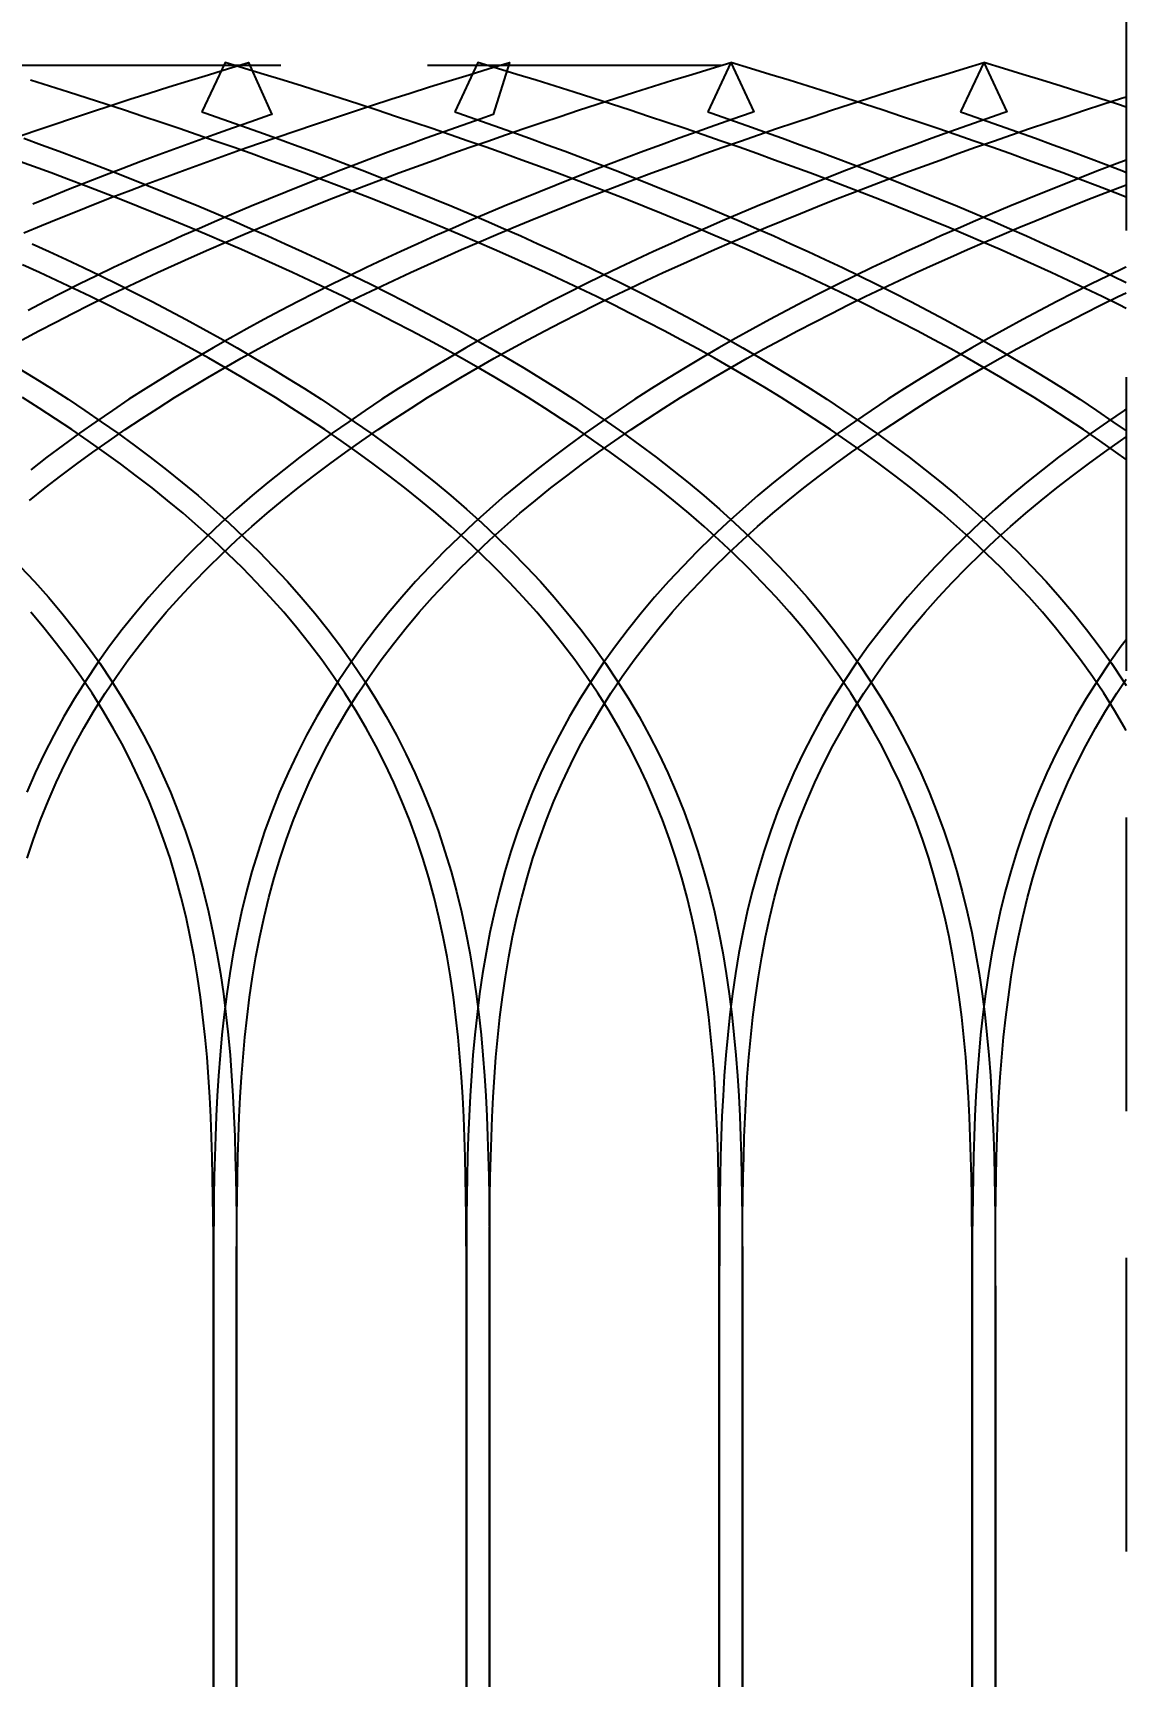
# Model space of a CAD drawing. Header units: metres. Extents: x -2 to 44.3, y -14 to 11.
# Drawn here: x 33.979 to 36.344, y 4.58 to 8.135 of the extents above; entities that cross this region are included whole.
import ezdxf

# ---------------------------------------------------------------- set-up
doc = ezdxf.new("R2010")
doc.units = ezdxf.units.M
doc.header["$LTSCALE"] = 0.05
doc.linetypes.add('DASHED', pattern=[19.05, 12.7, -6.35])
doc.layers.get('0').update_dxf_attribs({"linetype": 'DASHED'})
for name, color, linetype in [('back-layer2', 7, 'Continuous'), ('back-layer3', 7, 'Continuous'), ('front-layer3', 7, 'Continuous')]:
    doc.layers.add(name, color=color, linetype=linetype)
doc.dimstyles.get("Standard").update_dxf_attribs({"dimtxt": 2.5, "dimasz": 2.5, "dimexe": 1.25, "dimexo": 0.625, "dimtad": 1, "dimtxsty": 'Standard', "dimcen": 2.5, "dimazin": 3, "dimtfac": 1, "dimtmove": 0, "dimatfit": 3, "dimarcsym": 0})

# ---------------------------------------------------------------- blocks, each defined once
blk = doc.blocks.new('*D12')
at = {"color": 0, "lineweight": -2, "transparency": 16777216}
for p, q in [((31.8524, 9.7222), (31.6492, 10.1791)), ((29.9411, 8.325), (33.1977, 9.7733)), ((29.9911, 8.2126), (33.2477, 9.6609)), ((32.0555, 9.2653), (32.1055, 9.1529)), ((32.3087, 8.6961), (32.5119, 8.2392)), ((32.5119, 8.2392), (34.3869, 8.2392))]:
    blk.add_line(p, q, dxfattribs=at)
at = {"color": 0, "transparency": 16777216}
for points in [[(31.9285, 9.7561), (31.7762, 9.6883), (32.0555, 9.2653)], [(32.3849, 8.7299), (32.2326, 8.6622), (32.1055, 9.1529)]]:
    blk.add_solid(points, dxfattribs=at)
at = {"layer": 'Defpoints', "color": 0, "transparency": 16777216}
for p in [(32.1055, 9.1529), (29.3701, 8.071), (29.4201, 7.9586)]:
    blk.add_point(p, dxfattribs=at)
at = {"color": 0, "transparency": 16777216, "insert": (33.7619, 9.1142), "char_height": 0.5, "attachment_point": 5}
blk.add_mtext('0.12', dxfattribs=at)

msp = doc.modelspace()

# ---------------------------------------------------------------- linework, layer by layer
for p, q in [((36.344, 9.2951), (36.344, -1.58)), ((35.4679, 8.0646), (32.2093, 8.0646))]:
    msp.add_line(p, q)
at = {"layer": 'back-layer2', "color": 3}
for points in [[(33.9437, 7.9097), (33.984, 7.9235), (34.0246, 7.9372), (34.0654, 7.9509), (34.1064, 7.9645), (34.1478, 7.9779), (34.1894, 7.9914), (34.2313, 8.0048), (34.2735, 8.0181), (34.3161, 8.0314), (34.359, 8.0446), (34.4024, 8.0578), (34.4461, 8.071), (34.4961, 7.9586), (34.4914, 7.957), (34.4511, 7.943), (34.4109, 7.9289), (34.371, 7.9147), (34.3313, 7.9004), (34.2917, 7.8859), (34.2522, 7.8714), (34.2129, 7.8566), (34.1737, 7.8418), (34.1346, 7.8267), (34.0957, 7.8115), (34.0568, 7.7961), (34.018, 7.7805), (33.9793, 7.7647)], [(33.96, 7.7026), (33.9983, 7.7185), (34.0368, 7.7342), (34.0753, 7.7497), (34.114, 7.765), (34.1527, 7.7801), (34.1916, 7.7951), (34.2305, 7.8099), (34.2696, 7.8245), (34.3089, 7.839), (34.3483, 7.8534), (34.3879, 7.8676), (34.4276, 7.8818), (34.4675, 7.8958), (34.5077, 7.9097), (34.548, 7.9235), (34.5886, 7.9372), (34.6294, 7.9509), (34.6704, 7.9645), (34.7118, 7.9779), (34.7534, 7.9914), (34.7953, 8.0048), (34.8375, 8.0181), (34.8801, 8.0314), (34.923, 8.0446), (34.9664, 8.0578), (35.0101, 8.071), (34.9751, 7.9582), (34.9466, 7.9483), (34.9077, 7.9347), (34.869, 7.9209), (34.8304, 7.907), (34.792, 7.893), (34.7538, 7.8789), (34.7156, 7.8646), (34.6776, 7.8501), (34.6397, 7.8356), (34.602, 7.8208), (34.5643, 7.8059), (34.5267, 7.7908), (34.4891, 7.7755), (34.4517, 7.7599), (34.4143, 7.7442), (34.377, 7.7283), (34.3397, 7.7121), (34.3025, 7.6957), (34.2653, 7.679), (34.2281, 7.662), (34.191, 7.6448), (34.154, 7.6273), (34.1169, 7.6094), (34.0799, 7.5913), (34.043, 7.5728), (34.006, 7.5539), (33.9691, 7.5347)]]:
    msp.add_lwpolyline(points, dxfattribs=at)
at = {"layer": 'back-layer3', "color": 8}
for points in [[(33.956, 7.4711), (33.9924, 7.4905), (34.029, 7.5095), (34.0655, 7.5282), (34.1021, 7.5465), (34.1388, 7.5645), (34.1755, 7.5822), (34.2122, 7.5995), (34.249, 7.6166), (34.2859, 7.6334), (34.3228, 7.65), (34.3597, 7.6663), (34.3967, 7.6824), (34.4338, 7.6982), (34.4709, 7.7138), (34.5081, 7.7292), (34.5454, 7.7444), (34.5828, 7.7594), (34.6203, 7.7743), (34.6578, 7.7889), (34.6955, 7.8034), (34.7333, 7.8178), (34.7712, 7.832), (34.8093, 7.8461), (34.8475, 7.86), (34.8858, 7.8738), (34.9244, 7.8875), (34.9631, 7.9011), (35.002, 7.9146), (35.0411, 7.928), (35.0804, 7.9413), (35.12, 7.9545), (35.1598, 7.9677), (35.1999, 7.9808), (35.2402, 7.9938), (35.2809, 8.0068), (35.3218, 8.0197), (35.3631, 8.0326), (35.4047, 8.0454), (35.4467, 8.0582), (35.4891, 8.071), (35.5391, 7.9641), (35.5327, 7.9619), (35.4936, 7.9483), (35.4547, 7.9347), (35.416, 7.9209), (35.3774, 7.907), (35.339, 7.893), (35.3008, 7.8789), (35.2626, 7.8646), (35.2246, 7.8501), (35.1867, 7.8356), (35.149, 7.8208), (35.1113, 7.8059), (35.0737, 7.7908), (35.0361, 7.7755), (34.9987, 7.7599), (34.9613, 7.7442), (34.924, 7.7283), (34.8867, 7.7121), (34.8495, 7.6957), (34.8123, 7.679), (34.7751, 7.662), (34.738, 7.6448), (34.701, 7.6273), (34.6639, 7.6094), (34.6269, 7.5913), (34.59, 7.5728), (34.553, 7.5539), (34.5161, 7.5347), (34.4793, 7.5151), (34.4425, 7.4951), (34.4058, 7.4747), (34.3691, 7.4538), (34.3326, 7.4325), (34.2961, 7.4107), (34.2597, 7.3885), (34.2234, 7.3657), (34.1873, 7.3424), (34.1514, 7.3185), (34.1156, 7.294), (34.08, 7.269), (34.0447, 7.2433), (34.0097, 7.217), (33.9749, 7.19)], [(33.9722, 7.1237), (34.0059, 7.1508), (34.04, 7.1772), (34.0744, 7.2031), (34.1091, 7.2283), (34.1441, 7.2529), (34.1793, 7.277), (34.2147, 7.3005), (34.2503, 7.3235), (34.2861, 7.346), (34.322, 7.368), (34.358, 7.3895), (34.3941, 7.4105), (34.4303, 7.4311), (34.4666, 7.4513), (34.503, 7.4711), (34.5394, 7.4905), (34.576, 7.5095), (34.6125, 7.5282), (34.6491, 7.5465), (34.6858, 7.5645), (34.7225, 7.5822), (34.7592, 7.5995), (34.796, 7.6166), (34.8329, 7.6334), (34.8698, 7.65), (34.9067, 7.6663), (34.9437, 7.6824), (34.9808, 7.6982), (35.0179, 7.7138), (35.0551, 7.7292), (35.0924, 7.7444), (35.1298, 7.7594), (35.1673, 7.7743), (35.2048, 7.7889), (35.2425, 7.8034), (35.2803, 7.8178), (35.3182, 7.832), (35.3563, 7.8461), (35.3945, 7.86), (35.4328, 7.8738), (35.4714, 7.8875), (35.5101, 7.9011), (35.549, 7.9146), (35.5881, 7.928), (35.6274, 7.9413), (35.667, 7.9545), (35.7068, 7.9677), (35.7469, 7.9808), (35.7872, 7.9938), (35.8279, 8.0068), (35.8688, 8.0197), (35.9101, 8.0326), (35.9517, 8.0454), (35.9937, 8.0582), (36.0361, 8.071), (36.0861, 7.9641), (36.0797, 7.9619), (36.0406, 7.9483), (36.0017, 7.9347), (35.963, 7.9209), (35.9244, 7.907), (35.886, 7.893), (35.8478, 7.8789), (35.8096, 7.8646), (35.7716, 7.8501), (35.7337, 7.8356), (35.696, 7.8208), (35.6583, 7.8059), (35.6207, 7.7908), (35.5831, 7.7755), (35.5457, 7.7599), (35.5083, 7.7442), (35.471, 7.7283), (35.4337, 7.7121), (35.3965, 7.6957), (35.3593, 7.679), (35.3221, 7.662), (35.285, 7.6448), (35.248, 7.6273), (35.2109, 7.6094), (35.1739, 7.5913), (35.137, 7.5728), (35.1, 7.5539), (35.0631, 7.5347), (35.0263, 7.5151), (34.9895, 7.4951), (34.9528, 7.4747), (34.9161, 7.4538), (34.8796, 7.4325), (34.8431, 7.4107), (34.8067, 7.3885), (34.7704, 7.3657), (34.7343, 7.3424), (34.6984, 7.3185), (34.6626, 7.294), (34.627, 7.269), (34.5917, 7.2433), (34.5567, 7.217), (34.5219, 7.19), (34.4875, 7.1624), (34.4535, 7.134), (34.4199, 7.1049), (34.3868, 7.0751), (34.3542, 7.0445), (34.3222, 7.0132), (34.2909, 6.9811), (34.2602, 6.9481), (34.2302, 6.9144), (34.2011, 6.8799), (34.1728, 6.8445), (34.1454, 6.8084), (34.1191, 6.7714), (34.0938, 6.7337), (34.0695, 6.6952), (34.0464, 6.656), (34.0245, 6.6161), (34.0038, 6.5756), (33.9844, 6.5344), (33.9662, 6.4927)], [(33.967, 6.3495), (33.9809, 6.3912), (33.996, 6.4326), (34.0124, 6.4734), (34.0299, 6.5138), (34.0487, 6.5535), (34.0687, 6.5927), (34.0899, 6.6313), (34.1122, 6.6692), (34.1357, 6.7064), (34.1602, 6.743), (34.1857, 6.7787), (34.2123, 6.8138), (34.2397, 6.8481), (34.268, 6.8817), (34.2971, 6.9145), (34.327, 6.9465), (34.3576, 6.9779), (34.3888, 7.0084), (34.4207, 7.0383), (34.453, 7.0675), (34.4859, 7.0959), (34.5192, 7.1237), (34.5529, 7.1508), (34.587, 7.1772), (34.6214, 7.2031), (34.6561, 7.2283), (34.6911, 7.2529), (34.7263, 7.277), (34.7617, 7.3005), (34.7973, 7.3235), (34.8331, 7.346), (34.869, 7.368), (34.905, 7.3895), (34.9411, 7.4105), (34.9773, 7.4311), (35.0136, 7.4513), (35.05, 7.4711), (35.0864, 7.4905), (35.123, 7.5095), (35.1595, 7.5282), (35.1961, 7.5465), (35.2328, 7.5645), (35.2695, 7.5822), (35.3062, 7.5995), (35.343, 7.6166), (35.3799, 7.6334), (35.4168, 7.65), (35.4537, 7.6663), (35.4907, 7.6824), (35.5278, 7.6982), (35.5649, 7.7138), (35.6021, 7.7292), (35.6394, 7.7444), (35.6768, 7.7594), (35.7143, 7.7743), (35.7518, 7.7889), (35.7895, 7.8034), (35.8273, 7.8178), (35.8652, 7.832), (35.9033, 7.8461), (35.9415, 7.86), (35.9798, 7.8738), (36.0184, 7.8875), (36.0571, 7.9011), (36.096, 7.9146), (36.1351, 7.928), (36.1744, 7.9413), (36.214, 7.9545), (36.2538, 7.9677), (36.2939, 7.9808), (36.3342, 7.9938), (36.344, 7.9969)], [(36.344, 7.8598), (36.3186, 7.8501), (36.2807, 7.8356), (36.243, 7.8208), (36.2053, 7.8059), (36.1677, 7.7908), (36.1301, 7.7755), (36.0927, 7.7599), (36.0553, 7.7442), (36.018, 7.7283), (35.9807, 7.7121), (35.9435, 7.6957), (35.9063, 7.679), (35.8691, 7.662), (35.832, 7.6448), (35.795, 7.6273), (35.7579, 7.6094), (35.7209, 7.5913), (35.684, 7.5728), (35.647, 7.5539), (35.6101, 7.5347), (35.5733, 7.5151), (35.5365, 7.4951), (35.4998, 7.4747), (35.4631, 7.4538), (35.4266, 7.4325), (35.3901, 7.4107), (35.3537, 7.3885), (35.3174, 7.3657), (35.2813, 7.3424), (35.2454, 7.3185), (35.2096, 7.294), (35.174, 7.269), (35.1387, 7.2433), (35.1037, 7.217), (35.0689, 7.19), (35.0345, 7.1624), (35.0005, 7.134), (34.9669, 7.1049), (34.9338, 7.0751), (34.9012, 7.0445), (34.8692, 7.0132), (34.8379, 6.9811), (34.8072, 6.9481), (34.7772, 6.9144), (34.7481, 6.8799), (34.7198, 6.8445), (34.6924, 6.8084), (34.6661, 6.7714), (34.6408, 6.7337), (34.6165, 6.6952), (34.5934, 6.656), (34.5715, 6.6161), (34.5508, 6.5756), (34.5314, 6.5344), (34.5132, 6.4927), (34.4963, 6.4504), (34.4807, 6.4077), (34.4664, 6.3646), (34.4533, 6.3211), (34.4414, 6.2774), (34.4307, 6.2334), (34.4211, 6.1893), (34.4126, 6.145), (34.4052, 6.1007), (34.3987, 6.0563), (34.3931, 6.012), (34.3883, 5.9677), (34.3842, 5.9235), (34.3809, 5.8793), (34.3781, 5.8354), (34.3759, 5.7915), (34.3741, 5.7478), (34.3728, 5.7043), (34.3718, 5.6609), (34.3711, 5.6177), (34.3706, 5.5746), (34.3703, 5.5317), (34.3702, 5.4889), (34.3701, 5.4462), (34.3701, 5.4035), (34.3701, 4.0355)], [(34.4201, 4.0355), (34.4201, 5.4035), (34.4201, 5.4461), (34.4202, 5.4887), (34.4203, 5.5314), (34.4206, 5.5742), (34.4211, 5.617), (34.4218, 5.6599), (34.4228, 5.703), (34.4241, 5.7461), (34.4258, 5.7893), (34.428, 5.8325), (34.4307, 5.8759), (34.4341, 5.9193), (34.438, 5.9627), (34.4427, 6.0061), (34.4482, 6.0495), (34.4546, 6.0929), (34.4618, 6.1362), (34.4701, 6.1793), (34.4794, 6.2222), (34.4898, 6.2649), (34.5013, 6.3074), (34.514, 6.3495), (34.5279, 6.3912), (34.543, 6.4326), (34.5594, 6.4734), (34.5769, 6.5138), (34.5957, 6.5535), (34.6157, 6.5927), (34.6369, 6.6313), (34.6592, 6.6692), (34.6827, 6.7064), (34.7072, 6.743), (34.7327, 6.7787), (34.7593, 6.8138), (34.7867, 6.8481), (34.815, 6.8817), (34.8441, 6.9145), (34.874, 6.9465), (34.9046, 6.9779), (34.9358, 7.0084), (34.9677, 7.0383), (35, 7.0675), (35.0329, 7.0959), (35.0662, 7.1237), (35.0999, 7.1508), (35.134, 7.1772), (35.1684, 7.2031), (35.2031, 7.2283), (35.2381, 7.2529), (35.2733, 7.277), (35.3087, 7.3005), (35.3443, 7.3235), (35.3801, 7.346), (35.416, 7.368), (35.452, 7.3895), (35.4881, 7.4105), (35.5243, 7.4311), (35.5606, 7.4513), (35.597, 7.4711), (35.6334, 7.4905), (35.67, 7.5095), (35.7065, 7.5282), (35.7431, 7.5465), (35.7798, 7.5645), (35.8165, 7.5822), (35.8532, 7.5995), (35.89, 7.6166), (35.9269, 7.6334), (35.9638, 7.65), (36.0007, 7.6663), (36.0377, 7.6824), (36.0748, 7.6982), (36.1119, 7.7138), (36.1491, 7.7292), (36.1864, 7.7444), (36.2238, 7.7594), (36.2613, 7.7743), (36.2988, 7.7889), (36.3365, 7.8034), (36.344, 7.8063)], [(36.344, 7.6282), (36.342, 7.6273), (36.3049, 7.6094), (36.2679, 7.5913), (36.231, 7.5728), (36.194, 7.5539), (36.1571, 7.5347), (36.1203, 7.5151), (36.0835, 7.4951), (36.0468, 7.4747), (36.0101, 7.4538), (35.9736, 7.4325), (35.9371, 7.4107), (35.9007, 7.3885), (35.8644, 7.3657), (35.8283, 7.3424), (35.7924, 7.3185), (35.7566, 7.294), (35.721, 7.269), (35.6857, 7.2433), (35.6507, 7.217), (35.6159, 7.19), (35.5815, 7.1624), (35.5475, 7.134), (35.5139, 7.1049), (35.4808, 7.0751), (35.4482, 7.0445), (35.4162, 7.0132), (35.3849, 6.9811), (35.3542, 6.9481), (35.3242, 6.9144), (35.2951, 6.8799), (35.2668, 6.8445), (35.2394, 6.8084), (35.2131, 6.7714), (35.1878, 6.7337), (35.1635, 6.6952), (35.1404, 6.656), (35.1185, 6.6161), (35.0978, 6.5756), (35.0784, 6.5344), (35.0602, 6.4927), (35.0433, 6.4504), (35.0277, 6.4077), (35.0134, 6.3646), (35.0003, 6.3211), (34.9884, 6.2774), (34.9777, 6.2334), (34.9681, 6.1893), (34.9596, 6.145), (34.9522, 6.1007), (34.9457, 6.0563), (34.9401, 6.012), (34.9353, 5.9677), (34.9312, 5.9235), (34.9279, 5.8793), (34.9251, 5.8354), (34.9229, 5.7915), (34.9211, 5.7478), (34.9198, 5.7043), (34.9188, 5.6609), (34.9181, 5.6177), (34.9176, 5.5746), (34.9173, 5.5317), (34.9172, 5.4889), (34.9171, 5.4462), (34.9171, 5.4035), (34.9171, 4.0355)], [(34.9671, 4.0355), (34.9671, 5.4035), (34.9671, 5.4461), (34.9672, 5.4887), (34.9673, 5.5314), (34.9676, 5.5742), (34.9681, 5.617), (34.9688, 5.6599), (34.9698, 5.703), (34.9711, 5.7461), (34.9728, 5.7893), (34.975, 5.8325), (34.9777, 5.8759), (34.9811, 5.9193), (34.985, 5.9627), (34.9897, 6.0061), (34.9952, 6.0495), (35.0016, 6.0929), (35.0088, 6.1362), (35.0171, 6.1793), (35.0264, 6.2222), (35.0368, 6.2649), (35.0483, 6.3074), (35.061, 6.3495), (35.0749, 6.3912), (35.09, 6.4326), (35.1064, 6.4734), (35.1239, 6.5138), (35.1427, 6.5535), (35.1627, 6.5927), (35.1839, 6.6313), (35.2062, 6.6692), (35.2297, 6.7064), (35.2542, 6.743), (35.2797, 6.7787), (35.3063, 6.8138), (35.3337, 6.8481), (35.362, 6.8817), (35.3911, 6.9145), (35.421, 6.9465), (35.4516, 6.9779), (35.4828, 7.0084), (35.5147, 7.0383), (35.547, 7.0675), (35.5799, 7.0959), (35.6132, 7.1237), (35.6469, 7.1508), (35.681, 7.1772), (35.7154, 7.2031), (35.7501, 7.2283), (35.7851, 7.2529), (35.8203, 7.277), (35.8557, 7.3005), (35.8913, 7.3235), (35.9271, 7.346), (35.963, 7.368), (35.999, 7.3895), (36.0351, 7.4105), (36.0713, 7.4311), (36.1076, 7.4513), (36.144, 7.4711), (36.1804, 7.4905), (36.217, 7.5095), (36.2535, 7.5282), (36.2901, 7.5465), (36.3268, 7.5645), (36.344, 7.5728)], [(36.344, 7.3215), (36.3394, 7.3185), (36.3036, 7.294), (36.268, 7.269), (36.2327, 7.2433), (36.1977, 7.217), (36.1629, 7.19), (36.1285, 7.1624), (36.0945, 7.134), (36.0609, 7.1049), (36.0278, 7.0751), (35.9952, 7.0445), (35.9632, 7.0132), (35.9319, 6.9811), (35.9012, 6.9481), (35.8712, 6.9144), (35.8421, 6.8799), (35.8138, 6.8445), (35.7864, 6.8084), (35.7601, 6.7714), (35.7348, 6.7337), (35.7105, 6.6952), (35.6874, 6.656), (35.6655, 6.6161), (35.6448, 6.5756), (35.6254, 6.5344), (35.6072, 6.4927), (35.5903, 6.4504), (35.5747, 6.4077), (35.5604, 6.3646), (35.5473, 6.3211), (35.5354, 6.2774), (35.5247, 6.2334), (35.5151, 6.1893), (35.5066, 6.145), (35.4992, 6.1007), (35.4927, 6.0563), (35.4871, 6.012), (35.4823, 5.9677), (35.4782, 5.9235), (35.4749, 5.8793), (35.4721, 5.8354), (35.4699, 5.7915), (35.4681, 5.7478), (35.4668, 5.7043), (35.4658, 5.6609), (35.4651, 5.6177), (35.4646, 5.5746), (35.4643, 5.5317), (35.4642, 5.4889), (35.4641, 5.4462), (35.4641, 5.4035), (35.4641, 4.0355)], [(35.5141, 4.0355), (35.5141, 5.4035), (35.5141, 5.4461), (35.5142, 5.4887), (35.5143, 5.5314), (35.5146, 5.5742), (35.5151, 5.617), (35.5158, 5.6599), (35.5168, 5.703), (35.5181, 5.7461), (35.5198, 5.7893), (35.522, 5.8325), (35.5247, 5.8759), (35.5281, 5.9193), (35.532, 5.9627), (35.5367, 6.0061), (35.5422, 6.0495), (35.5486, 6.0929), (35.5558, 6.1362), (35.5641, 6.1793), (35.5734, 6.2222), (35.5838, 6.2649), (35.5953, 6.3074), (35.608, 6.3495), (35.6219, 6.3912), (35.637, 6.4326), (35.6534, 6.4734), (35.6709, 6.5138), (35.6897, 6.5535), (35.7097, 6.5927), (35.7309, 6.6313), (35.7532, 6.6692), (35.7767, 6.7064), (35.8012, 6.743), (35.8267, 6.7787), (35.8533, 6.8138), (35.8807, 6.8481), (35.909, 6.8817), (35.9381, 6.9145), (35.968, 6.9465), (35.9986, 6.9779), (36.0298, 7.0084), (36.0617, 7.0383), (36.094, 7.0675), (36.1269, 7.0959), (36.1602, 7.1237), (36.1939, 7.1508), (36.228, 7.1772), (36.2624, 7.2031), (36.2971, 7.2283), (36.3321, 7.2529), (36.344, 7.261)], [(36.344, 6.8223), (36.3334, 6.8084), (36.3071, 6.7714), (36.2818, 6.7337), (36.2575, 6.6952), (36.2344, 6.656), (36.2125, 6.6161), (36.1918, 6.5756), (36.1724, 6.5344), (36.1542, 6.4927), (36.1373, 6.4504), (36.1217, 6.4077), (36.1074, 6.3646), (36.0943, 6.3211), (36.0824, 6.2774), (36.0717, 6.2334), (36.0621, 6.1893), (36.0536, 6.145), (36.0462, 6.1007), (36.0397, 6.0563), (36.0341, 6.012), (36.0293, 5.9677), (36.0252, 5.9235), (36.0219, 5.8793), (36.0191, 5.8354), (36.0169, 5.7915), (36.0151, 5.7478), (36.0138, 5.7043), (36.0128, 5.6609), (36.0121, 5.6177), (36.0116, 5.5746), (36.0113, 5.5317), (36.0112, 5.4889), (36.0111, 5.4462), (36.0111, 5.4035), (36.0111, 4.0355)], [(36.0611, 4.0355), (36.0611, 5.4035), (36.0611, 5.4461), (36.0612, 5.4887), (36.0613, 5.5314), (36.0616, 5.5742), (36.0621, 5.617), (36.0628, 5.6599), (36.0638, 5.703), (36.0651, 5.7461), (36.0668, 5.7893), (36.069, 5.8325), (36.0717, 5.8759), (36.0751, 5.9193), (36.079, 5.9627), (36.0837, 6.0061), (36.0892, 6.0495), (36.0956, 6.0929), (36.1028, 6.1362), (36.1111, 6.1793), (36.1204, 6.2222), (36.1308, 6.2649), (36.1423, 6.3074), (36.155, 6.3495), (36.1689, 6.3912), (36.184, 6.4326), (36.2004, 6.4734), (36.2179, 6.5138), (36.2367, 6.5535), (36.2567, 6.5927), (36.2779, 6.6313), (36.3002, 6.6692), (36.3237, 6.7064), (36.344, 6.7367)]]:
    msp.add_lwpolyline(points, dxfattribs=at)
at = {"layer": 'front-layer3', "color": 8}
for points in [[(36.344, 7.2123), (36.322, 7.2283), (36.287, 7.2529), (36.2518, 7.277), (36.2164, 7.3005), (36.1808, 7.3235), (36.145, 7.346), (36.1092, 7.368), (36.0731, 7.3895), (36.037, 7.4105), (36.0008, 7.4311), (35.9645, 7.4513), (35.9281, 7.4711), (35.8917, 7.4905), (35.8552, 7.5095), (35.8186, 7.5282), (35.782, 7.5465), (35.7453, 7.5645), (35.7086, 7.5822), (35.6719, 7.5995), (35.6351, 7.6166), (35.5982, 7.6334), (35.5613, 7.65), (35.5244, 7.6663), (35.4874, 7.6824), (35.4503, 7.6982), (35.4132, 7.7138), (35.376, 7.7292), (35.3387, 7.7444), (35.3013, 7.7594), (35.2639, 7.7743), (35.2263, 7.7889), (35.1886, 7.8034), (35.1508, 7.8178), (35.1129, 7.832), (35.0749, 7.8461), (35.0367, 7.86), (34.9983, 7.8738), (34.9598, 7.8875), (34.921, 7.9011), (34.8821, 7.9146), (34.843, 7.928), (34.8037, 7.9413), (34.7641, 7.9545), (34.7243, 7.9677), (34.6842, 7.9808), (34.6439, 7.9938), (34.6032, 8.0068), (34.5623, 8.0197), (34.521, 8.0326), (34.4794, 8.0454), (34.4374, 8.0582), (34.395, 8.071), (34.345, 7.9641)], [(36.344, 7.539), (36.329, 7.5465), (36.2923, 7.5645), (36.2556, 7.5822), (36.2189, 7.5995), (36.1821, 7.6166), (36.1452, 7.6334), (36.1083, 7.65), (36.0714, 7.6663), (36.0344, 7.6824), (35.9973, 7.6982), (35.9602, 7.7138), (35.923, 7.7292), (35.8857, 7.7444), (35.8483, 7.7594), (35.8109, 7.7743), (35.7733, 7.7889), (35.7356, 7.8034), (35.6978, 7.8178), (35.6599, 7.832), (35.6219, 7.8461), (35.5837, 7.86), (35.5453, 7.8738), (35.5068, 7.8875), (35.468, 7.9011), (35.4291, 7.9146), (35.39, 7.928), (35.3507, 7.9413), (35.3111, 7.9545), (35.2713, 7.9677), (35.2312, 7.9808), (35.1909, 7.9938), (35.1502, 8.0068), (35.1093, 8.0197), (35.068, 8.0326), (35.0264, 8.0454), (34.9844, 8.0582), (34.942, 8.071), (34.892, 7.9641)], [(36.344, 7.7797), (36.3203, 7.7889), (36.2826, 7.8034), (36.2448, 7.8178), (36.2069, 7.832), (36.1689, 7.8461), (36.1307, 7.86), (36.0923, 7.8738), (36.0538, 7.8875), (36.015, 7.9011), (35.9761, 7.9146), (35.937, 7.928), (35.8977, 7.9413), (35.8581, 7.9545), (35.8183, 7.9677), (35.7782, 7.9808), (35.7379, 7.9938), (35.6972, 8.0068), (35.6563, 8.0197), (35.615, 8.0326), (35.5734, 8.0454), (35.5314, 8.0582), (35.489, 8.071), (35.439, 7.9641)], [(36.344, 7.9747), (36.3252, 7.9808), (36.2849, 7.9938), (36.2442, 8.0068), (36.2033, 8.0197), (36.162, 8.0326), (36.1204, 8.0454), (36.0784, 8.0582), (36.036, 8.071), (35.986, 7.9641)], [(36.344, 6.6263), (36.3412, 6.6313), (36.3189, 6.6692), (36.2954, 6.7064), (36.2709, 6.743), (36.2454, 6.7787), (36.2189, 6.8138), (36.1914, 6.8481), (36.1631, 6.8817), (36.134, 6.9145), (36.1041, 6.9465), (36.0735, 6.9779), (36.0423, 7.0084), (36.0104, 7.0383), (35.9781, 7.0675), (35.9452, 7.0959), (35.9119, 7.1237), (35.8782, 7.1508), (35.8441, 7.1772), (35.8097, 7.2031), (35.775, 7.2283), (35.74, 7.2529), (35.7048, 7.277), (35.6694, 7.3005), (35.6338, 7.3235), (35.598, 7.346), (35.5622, 7.368), (35.5261, 7.3895), (35.49, 7.4105), (35.4538, 7.4311), (35.4175, 7.4513), (35.3811, 7.4711), (35.3447, 7.4905), (35.3082, 7.5095), (35.2716, 7.5282), (35.235, 7.5465), (35.1983, 7.5645), (35.1616, 7.5822), (35.1249, 7.5995), (35.0881, 7.6166), (35.0512, 7.6334), (35.0143, 7.65), (34.9774, 7.6663), (34.9404, 7.6824), (34.9033, 7.6982), (34.8662, 7.7138), (34.829, 7.7292), (34.7917, 7.7444), (34.7543, 7.7594), (34.7169, 7.7743), (34.6793, 7.7889), (34.6416, 7.8034), (34.6038, 7.8178), (34.5659, 7.832), (34.5279, 7.8461), (34.4897, 7.86), (34.4513, 7.8738), (34.4128, 7.8875), (34.374, 7.9011), (34.3351, 7.9146), (34.296, 7.928), (34.2567, 7.9413), (34.2171, 7.9545), (34.1773, 7.9677), (34.1372, 7.9808), (34.0969, 7.9938), (34.0562, 8.0068), (34.0153, 8.0197), (33.974, 8.0326)], [(34.345, 7.9641), (34.3514, 7.9619), (34.3905, 7.9483), (34.4294, 7.9347), (34.4681, 7.9209), (34.5067, 7.907), (34.5451, 7.893), (34.5834, 7.8789), (34.6215, 7.8646), (34.6595, 7.8501), (34.6974, 7.8356), (34.7352, 7.8208), (34.7728, 7.8059), (34.8104, 7.7908), (34.848, 7.7755), (34.8854, 7.7599), (34.9228, 7.7442), (34.9602, 7.7283), (34.9974, 7.7121), (35.0347, 7.6957), (35.0718, 7.679), (35.109, 7.662), (35.1461, 7.6448), (35.1832, 7.6273), (35.2202, 7.6094), (35.2572, 7.5913), (35.2942, 7.5728), (35.3311, 7.5539), (35.368, 7.5347), (35.4048, 7.5151), (35.4416, 7.4951), (35.4783, 7.4747), (35.515, 7.4538), (35.5515, 7.4325), (35.588, 7.4107), (35.6244, 7.3885), (35.6607, 7.3657), (35.6968, 7.3424), (35.7327, 7.3185), (35.7685, 7.294), (35.8041, 7.269), (35.8394, 7.2433), (35.8744, 7.217), (35.9092, 7.19), (35.9436, 7.1624), (35.9776, 7.134), (36.0112, 7.1049), (36.0443, 7.0751), (36.0769, 7.0445), (36.1089, 7.0132), (36.1403, 6.9811), (36.171, 6.9481), (36.2009, 6.9144), (36.23, 6.8799), (36.2583, 6.8445), (36.2857, 6.8084), (36.312, 6.7714), (36.3374, 6.7337), (36.344, 6.7232)], [(34.892, 7.9641), (34.8984, 7.9619), (34.9375, 7.9483), (34.9764, 7.9347), (35.0151, 7.9209), (35.0537, 7.907), (35.0921, 7.893), (35.1304, 7.8789), (35.1685, 7.8646), (35.2065, 7.8501), (35.2444, 7.8356), (35.2822, 7.8208), (35.3198, 7.8059), (35.3574, 7.7908), (35.395, 7.7755), (35.4324, 7.7599), (35.4698, 7.7442), (35.5072, 7.7283), (35.5444, 7.7121), (35.5817, 7.6957), (35.6188, 7.679), (35.656, 7.662), (35.6931, 7.6448), (35.7302, 7.6273), (35.7672, 7.6094), (35.8042, 7.5913), (35.8412, 7.5728), (35.8781, 7.5539), (35.915, 7.5347), (35.9518, 7.5151), (35.9886, 7.4951), (36.0253, 7.4747), (36.062, 7.4538), (36.0985, 7.4325), (36.135, 7.4107), (36.1714, 7.3885), (36.2077, 7.3657), (36.2438, 7.3424), (36.2797, 7.3185), (36.3155, 7.294), (36.344, 7.274)], [(35.439, 7.9641), (35.4454, 7.9619), (35.4845, 7.9483), (35.5234, 7.9347), (35.5621, 7.9209), (35.6007, 7.907), (35.6391, 7.893), (35.6774, 7.8789), (35.7155, 7.8646), (35.7535, 7.8501), (35.7914, 7.8356), (35.8292, 7.8208), (35.8668, 7.8059), (35.9044, 7.7908), (35.942, 7.7755), (35.9794, 7.7599), (36.0168, 7.7442), (36.0542, 7.7283), (36.0914, 7.7121), (36.1287, 7.6957), (36.1658, 7.679), (36.203, 7.662), (36.2401, 7.6448), (36.2772, 7.6273), (36.3142, 7.6094), (36.344, 7.5948)], [(35.986, 7.9641), (35.9924, 7.9619), (36.0315, 7.9483), (36.0704, 7.9347), (36.1091, 7.9209), (36.1477, 7.907), (36.1861, 7.893), (36.2244, 7.8789), (36.2625, 7.8646), (36.3005, 7.8501), (36.3384, 7.8356), (36.344, 7.8334)], [(33.9597, 7.907), (33.9981, 7.893), (34.0364, 7.8789), (34.0745, 7.8646), (34.1125, 7.8501), (34.1504, 7.8356), (34.1882, 7.8208), (34.2258, 7.8059), (34.2634, 7.7908), (34.301, 7.7755), (34.3384, 7.7599), (34.3758, 7.7442), (34.4132, 7.7283), (34.4504, 7.7121), (34.4877, 7.6957), (34.5248, 7.679), (34.562, 7.662), (34.5991, 7.6448), (34.6362, 7.6273), (34.6732, 7.6094), (34.7102, 7.5913), (34.7472, 7.5728), (34.7841, 7.5539), (34.821, 7.5347), (34.8578, 7.5151), (34.8946, 7.4951), (34.9313, 7.4747), (34.968, 7.4538), (35.0045, 7.4325), (35.041, 7.4107), (35.0774, 7.3885), (35.1137, 7.3657), (35.1498, 7.3424), (35.1857, 7.3185), (35.2215, 7.294), (35.2571, 7.269), (35.2924, 7.2433), (35.3274, 7.217), (35.3622, 7.19), (35.3966, 7.1624), (35.4306, 7.134), (35.4642, 7.1049), (35.4973, 7.0751), (35.5299, 7.0445), (35.5619, 7.0132), (35.5933, 6.9811), (35.624, 6.9481), (35.6539, 6.9144), (35.683, 6.8799), (35.7113, 6.8445), (35.7387, 6.8084), (35.765, 6.7714), (35.7904, 6.7337), (35.8146, 6.6952), (35.8377, 6.656), (35.8596, 6.6161), (35.8803, 6.5756), (35.8997, 6.5344), (35.9179, 6.4927), (35.9348, 6.4504), (35.9504, 6.4077), (35.9647, 6.3646), (35.9778, 6.3211), (35.9897, 6.2774), (36.0004, 6.2334), (36.01, 6.1893), (36.0185, 6.145), (36.0259, 6.1007), (36.0324, 6.0563), (36.0381, 6.012), (36.0428, 5.9677), (36.0469, 5.9235), (36.0503, 5.8793), (36.053, 5.8354), (36.0552, 5.7915), (36.057, 5.7478), (36.0583, 5.7043), (36.0593, 5.6609), (36.06, 5.6177), (36.0605, 5.5746), (36.0608, 5.5317), (36.061, 5.4889), (36.061, 5.4462), (36.0611, 5.4035), (36.0611, 5.361), (36.0611, 4.0355)], [(36.0111, 4.0355), (36.0111, 5.361), (36.0111, 5.4035), (36.011, 5.4461), (36.011, 5.4887), (36.0108, 5.5314), (36.0105, 5.5742), (36.01, 5.617), (36.0093, 5.6599), (36.0083, 5.703), (36.007, 5.7461), (36.0053, 5.7893), (36.0031, 5.8325), (36.0004, 5.8759), (35.9971, 5.9193), (35.9931, 5.9627), (35.9884, 6.0061), (35.9829, 6.0495), (35.9765, 6.0929), (35.9693, 6.1362), (35.961, 6.1793), (35.9517, 6.2222), (35.9413, 6.2649), (35.9298, 6.3074), (35.9171, 6.3495), (35.9032, 6.3912), (35.8881, 6.4326), (35.8717, 6.4734), (35.8542, 6.5138), (35.8354, 6.5535), (35.8154, 6.5927), (35.7942, 6.6313), (35.7719, 6.6692), (35.7484, 6.7064), (35.7239, 6.743), (35.6984, 6.7787), (35.6719, 6.8138), (35.6444, 6.8481), (35.6161, 6.8817), (35.587, 6.9145), (35.5571, 6.9465), (35.5265, 6.9779), (35.4953, 7.0084), (35.4634, 7.0383), (35.4311, 7.0675), (35.3982, 7.0959), (35.3649, 7.1237), (35.3312, 7.1508), (35.2971, 7.1772), (35.2627, 7.2031), (35.228, 7.2283), (35.193, 7.2529), (35.1578, 7.277), (35.1224, 7.3005), (35.0868, 7.3235), (35.051, 7.346), (35.0152, 7.368), (34.9791, 7.3895), (34.943, 7.4105), (34.9068, 7.4311), (34.8705, 7.4513), (34.8341, 7.4711), (34.7977, 7.4905), (34.7612, 7.5095), (34.7246, 7.5282), (34.688, 7.5465), (34.6513, 7.5645), (34.6146, 7.5822), (34.5779, 7.5995), (34.5411, 7.6166), (34.5042, 7.6334), (34.4673, 7.65), (34.4304, 7.6663), (34.3934, 7.6824), (34.3563, 7.6982), (34.3192, 7.7138), (34.282, 7.7292), (34.2447, 7.7444), (34.2073, 7.7594), (34.1699, 7.7743), (34.1323, 7.7889), (34.0946, 7.8034), (34.0568, 7.8178), (34.0189, 7.832), (33.9809, 7.8461), (33.9427, 7.86)], [(33.9778, 7.679), (34.015, 7.662), (34.0521, 7.6448), (34.0892, 7.6273), (34.1262, 7.6094), (34.1632, 7.5913), (34.2002, 7.5728), (34.2371, 7.5539), (34.274, 7.5347), (34.3108, 7.5151), (34.3476, 7.4951), (34.3843, 7.4747), (34.421, 7.4538), (34.4575, 7.4325), (34.494, 7.4107), (34.5304, 7.3885), (34.5667, 7.3657), (34.6028, 7.3424), (34.6387, 7.3185), (34.6745, 7.294), (34.7101, 7.269), (34.7454, 7.2433), (34.7804, 7.217), (34.8152, 7.19), (34.8496, 7.1624), (34.8836, 7.134), (34.9172, 7.1049), (34.9503, 7.0751), (34.9829, 7.0445), (35.0149, 7.0132), (35.0463, 6.9811), (35.077, 6.9481), (35.1069, 6.9144), (35.136, 6.8799), (35.1643, 6.8445), (35.1917, 6.8084), (35.218, 6.7714), (35.2434, 6.7337), (35.2676, 6.6952), (35.2907, 6.656), (35.3126, 6.6161), (35.3333, 6.5756), (35.3527, 6.5344), (35.3709, 6.4927), (35.3878, 6.4504), (35.4034, 6.4077), (35.4177, 6.3646), (35.4308, 6.3211), (35.4427, 6.2774), (35.4534, 6.2334), (35.463, 6.1893), (35.4715, 6.145), (35.4789, 6.1007), (35.4854, 6.0563), (35.4911, 6.012), (35.4958, 5.9677), (35.4999, 5.9235), (35.5033, 5.8793), (35.506, 5.8354), (35.5082, 5.7915), (35.51, 5.7478), (35.5113, 5.7043), (35.5123, 5.6609), (35.513, 5.6177), (35.5135, 5.5746), (35.5138, 5.5317), (35.514, 5.4889), (35.514, 5.4462), (35.5141, 5.4035), (35.5141, 5.361), (35.5141, 4.0355)], [(35.4641, 4.0355), (35.4641, 5.361), (35.4641, 5.4035), (35.464, 5.4461), (35.464, 5.4887), (35.4638, 5.5314), (35.4635, 5.5742), (35.463, 5.617), (35.4623, 5.6599), (35.4613, 5.703), (35.46, 5.7461), (35.4583, 5.7893), (35.4561, 5.8325), (35.4534, 5.8759), (35.4501, 5.9193), (35.4461, 5.9627), (35.4414, 6.0061), (35.4359, 6.0495), (35.4295, 6.0929), (35.4223, 6.1362), (35.414, 6.1793), (35.4047, 6.2222), (35.3943, 6.2649), (35.3828, 6.3074), (35.3701, 6.3495), (35.3562, 6.3912), (35.3411, 6.4326), (35.3247, 6.4734), (35.3072, 6.5138), (35.2884, 6.5535), (35.2684, 6.5927), (35.2472, 6.6313), (35.2249, 6.6692), (35.2014, 6.7064), (35.1769, 6.743), (35.1514, 6.7787), (35.1249, 6.8138), (35.0974, 6.8481), (35.0691, 6.8817), (35.04, 6.9145), (35.0101, 6.9465), (34.9795, 6.9779), (34.9483, 7.0084), (34.9164, 7.0383), (34.8841, 7.0675), (34.8512, 7.0959), (34.8179, 7.1237), (34.7842, 7.1508), (34.7501, 7.1772), (34.7157, 7.2031), (34.681, 7.2283), (34.646, 7.2529), (34.6108, 7.277), (34.5754, 7.3005), (34.5398, 7.3235), (34.504, 7.346), (34.4682, 7.368), (34.4321, 7.3895), (34.396, 7.4105), (34.3598, 7.4311), (34.3235, 7.4513), (34.2871, 7.4711), (34.2507, 7.4905), (34.2142, 7.5095), (34.1776, 7.5282), (34.141, 7.5465), (34.1043, 7.5645), (34.0676, 7.5822), (34.0309, 7.5995), (33.9941, 7.6166), (33.9572, 7.6334)], [(33.947, 7.4107), (33.9834, 7.3885), (34.0197, 7.3657), (34.0558, 7.3424), (34.0917, 7.3185), (34.1275, 7.294), (34.1631, 7.269), (34.1984, 7.2433), (34.2334, 7.217), (34.2682, 7.19), (34.3026, 7.1624), (34.3366, 7.134), (34.3702, 7.1049), (34.4033, 7.0751), (34.4359, 7.0445), (34.4679, 7.0132), (34.4993, 6.9811), (34.53, 6.9481), (34.5599, 6.9144), (34.589, 6.8799), (34.6173, 6.8445), (34.6447, 6.8084), (34.671, 6.7714), (34.6964, 6.7337), (34.7206, 6.6952), (34.7437, 6.656), (34.7656, 6.6161), (34.7863, 6.5756), (34.8057, 6.5344), (34.8239, 6.4927), (34.8408, 6.4504), (34.8564, 6.4077), (34.8707, 6.3646), (34.8838, 6.3211), (34.8957, 6.2774), (34.9064, 6.2334), (34.916, 6.1893), (34.9245, 6.145), (34.9319, 6.1007), (34.9384, 6.0563), (34.9441, 6.012), (34.9488, 5.9677), (34.9529, 5.9235), (34.9563, 5.8793), (34.959, 5.8354), (34.9612, 5.7915), (34.963, 5.7478), (34.9643, 5.7043), (34.9653, 5.6609), (34.966, 5.6177), (34.9665, 5.5746), (34.9668, 5.5317), (34.967, 5.4889), (34.967, 5.4462), (34.9671, 5.4035), (34.9671, 5.361), (34.9671, 4.0355)], [(34.9171, 4.0355), (34.9171, 5.361), (34.9171, 5.4035), (34.917, 5.4461), (34.917, 5.4887), (34.9168, 5.5314), (34.9165, 5.5742), (34.916, 5.617), (34.9153, 5.6599), (34.9143, 5.703), (34.913, 5.7461), (34.9113, 5.7893), (34.9091, 5.8325), (34.9064, 5.8759), (34.9031, 5.9193), (34.8991, 5.9627), (34.8944, 6.0061), (34.8889, 6.0495), (34.8825, 6.0929), (34.8753, 6.1362), (34.867, 6.1793), (34.8577, 6.2222), (34.8473, 6.2649), (34.8358, 6.3074), (34.8231, 6.3495), (34.8092, 6.3912), (34.7941, 6.4326), (34.7777, 6.4734), (34.7602, 6.5138), (34.7414, 6.5535), (34.7214, 6.5927), (34.7002, 6.6313), (34.6779, 6.6692), (34.6544, 6.7064), (34.6299, 6.743), (34.6044, 6.7787), (34.5779, 6.8138), (34.5504, 6.8481), (34.5221, 6.8817), (34.493, 6.9145), (34.4631, 6.9465), (34.4325, 6.9779), (34.4013, 7.0084), (34.3694, 7.0383), (34.3371, 7.0675), (34.3042, 7.0959), (34.2709, 7.1237), (34.2372, 7.1508), (34.2031, 7.1772), (34.1687, 7.2031), (34.134, 7.2283), (34.099, 7.2529), (34.0638, 7.277), (34.0284, 7.3005), (33.9928, 7.3235), (33.957, 7.346)], [(33.9523, 6.9811), (33.983, 6.9481), (34.0129, 6.9144), (34.042, 6.8799), (34.0703, 6.8445), (34.0977, 6.8084), (34.124, 6.7714), (34.1494, 6.7337), (34.1736, 6.6952), (34.1967, 6.656), (34.2186, 6.6161), (34.2393, 6.5756), (34.2587, 6.5344), (34.2769, 6.4927), (34.2938, 6.4504), (34.3094, 6.4077), (34.3237, 6.3646), (34.3368, 6.3211), (34.3487, 6.2774), (34.3594, 6.2334), (34.369, 6.1893), (34.3775, 6.145), (34.3849, 6.1007), (34.3914, 6.0563), (34.3971, 6.012), (34.4018, 5.9677), (34.4059, 5.9235), (34.4093, 5.8793), (34.412, 5.8354), (34.4142, 5.7915), (34.416, 5.7478), (34.4173, 5.7043), (34.4183, 5.6609), (34.419, 5.6177), (34.4195, 5.5746), (34.4198, 5.5317), (34.42, 5.4889), (34.42, 5.4462), (34.4201, 5.4035), (34.4201, 5.361), (34.4201, 4.0355)], [(34.3701, 4.0355), (34.3701, 5.361), (34.3701, 5.4035), (34.37, 5.4461), (34.37, 5.4887), (34.3698, 5.5314), (34.3695, 5.5742), (34.369, 5.617), (34.3683, 5.6599), (34.3673, 5.703), (34.366, 5.7461), (34.3643, 5.7893), (34.3621, 5.8325), (34.3594, 5.8759), (34.3561, 5.9193), (34.3521, 5.9627), (34.3474, 6.0061), (34.3419, 6.0495), (34.3355, 6.0929), (34.3283, 6.1362), (34.32, 6.1793), (34.3107, 6.2222), (34.3003, 6.2649), (34.2888, 6.3074), (34.2761, 6.3495), (34.2622, 6.3912), (34.2471, 6.4326), (34.2307, 6.4734), (34.2132, 6.5138), (34.1944, 6.5535), (34.1744, 6.5927), (34.1532, 6.6313), (34.1309, 6.6692), (34.1074, 6.7064), (34.0829, 6.743), (34.0574, 6.7787), (34.0309, 6.8138), (34.0034, 6.8481), (33.9751, 6.8817)]]:
    msp.add_lwpolyline(points, dxfattribs=at)

# ---------------------------------------------------------------- dimensions: what is measured, and where the dimension line sits
dim = msp.add_aligned_dim(p1=(29.3701, 8.071), p2=(29.4201, 7.9586), distance=2.9391, dimstyle='Standard', override={"dimtxt": 0.5, "dimasz": 0.5, "dimtoh": 1, "dimdsep": 46, "dimtxsty": 'Standard', "dimadec": 0, "dimazin": 0, "dimatfit": 2, "dimfxl": 1})
dim.commit()
dim.dimension.update_dxf_attribs({"geometry": '*D12', "text_midpoint": (33.7619, 9.1142)})

doc.saveas('drawing.dxf')
